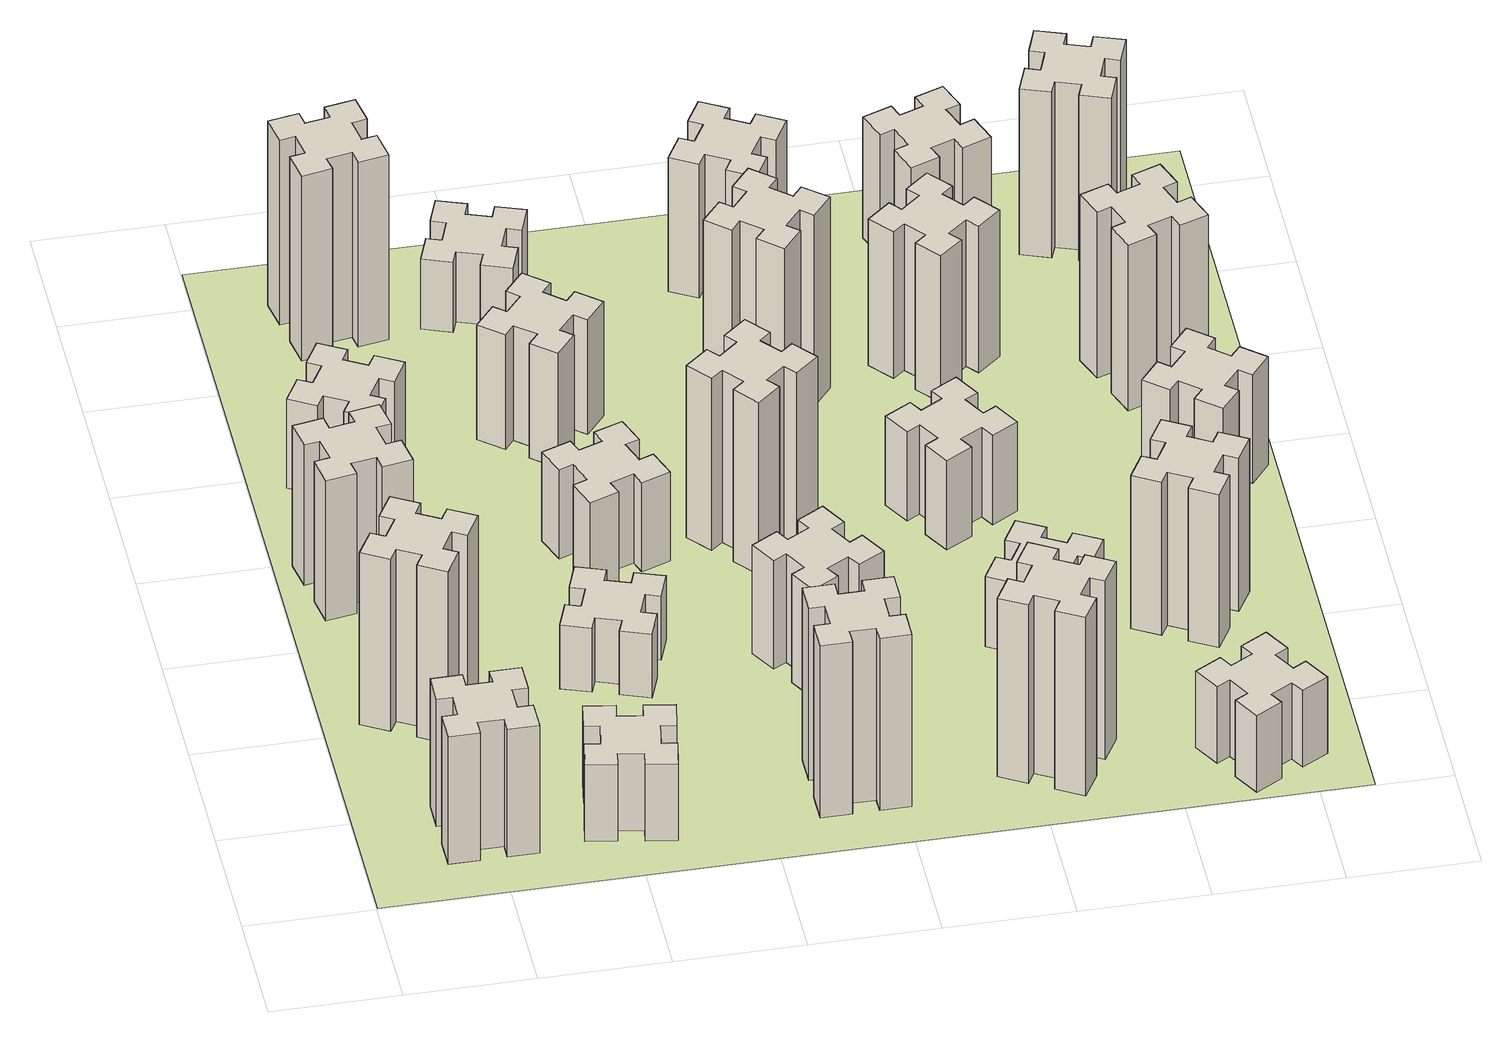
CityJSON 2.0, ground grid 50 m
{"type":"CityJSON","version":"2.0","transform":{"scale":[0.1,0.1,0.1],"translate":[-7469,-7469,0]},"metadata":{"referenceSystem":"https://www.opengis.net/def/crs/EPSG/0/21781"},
"CityObjects":{
"building1":{"type":"Building","attributes":{"class":"1000","function":"1000","usage":"1000","yearOfConstruction":2016,"roofType":"1000","measuredHeight":60,"storeysAboveGround":30,"storeysBelowGround":0},"geometry":[{"type":"Solid","lod":"1","boundaries":[[[[0,1,2,3,4,5,6,7,8,9,10,11,12,13,14,15,16,17,18,19]],[[17,16,20,21]],[[16,15,22,20]],[[15,14,23,22]],[[14,13,24,23]],[[13,12,25,24]],[[12,11,26,25]],[[11,10,27,26]],[[10,9,28,27]],[[9,8,29,28]],[[8,7,30,29]],[[7,6,31,30]],[[6,5,32,31]],[[5,4,33,32]],[[4,3,34,33]],[[3,2,35,34]],[[2,1,36,35]],[[1,0,37,36]],[[0,19,38,37]],[[19,18,39,38]],[[18,17,21,39]],[[24,25,26,27,28,29,30,31,32,33,34,35,36,37,38,39,21,20,22,23]]]]}]},
"building2":{"type":"Building","attributes":{"class":"1000","function":"1000","usage":"1000","yearOfConstruction":2016,"roofType":"1000","measuredHeight":81,"storeysAboveGround":30,"storeysBelowGround":0},"geometry":[{"type":"Solid","lod":"1","boundaries":[[[[40,41,42,43,44,45,46,47,48,49,50,51,52,53,54,55,56,57,58,59]],[[57,56,60,61]],[[56,55,62,60]],[[55,54,63,62]],[[54,53,64,63]],[[53,52,65,64]],[[52,51,66,65]],[[51,50,67,66]],[[50,49,68,67]],[[49,48,69,68]],[[48,47,70,69]],[[47,46,71,70]],[[46,45,72,71]],[[45,44,73,72]],[[44,43,74,73]],[[43,42,75,74]],[[42,41,76,75]],[[41,40,77,76]],[[40,59,78,77]],[[59,58,79,78]],[[58,57,61,79]],[[64,65,66,67,68,69,70,71,72,73,74,75,76,77,78,79,61,60,62,63]]]]}]},
"building3":{"type":"Building","attributes":{"class":"1000","function":"1000","usage":"1000","yearOfConstruction":2016,"roofType":"1000","measuredHeight":66,"storeysAboveGround":30,"storeysBelowGround":0},"geometry":[{"type":"Solid","lod":"1","boundaries":[[[[80,81,82,83,84,85,86,87,88,89,90,91,92,93,94,95,96,97,98,99]],[[97,96,100,101]],[[96,95,102,100]],[[95,94,103,102]],[[94,93,104,103]],[[93,92,105,104]],[[92,91,106,105]],[[91,90,107,106]],[[90,89,108,107]],[[89,88,109,108]],[[88,87,110,109]],[[87,86,111,110]],[[86,85,112,111]],[[85,84,113,112]],[[84,83,114,113]],[[83,82,115,114]],[[82,81,116,115]],[[81,80,117,116]],[[80,99,118,117]],[[99,98,119,118]],[[98,97,101,119]],[[104,105,106,107,108,109,110,111,112,113,114,115,116,117,118,119,101,100,102,103]]]]}]},
"building4":{"type":"Building","attributes":{"class":"1000","function":"1000","usage":"1000","yearOfConstruction":2016,"roofType":"1000","measuredHeight":42,"storeysAboveGround":30,"storeysBelowGround":0},"geometry":[{"type":"Solid","lod":"1","boundaries":[[[[120,121,122,123,124,125,126,127,128,129,130,131,132,133,134,135,136,137,138,139]],[[137,136,140,141]],[[136,135,142,140]],[[135,134,143,142]],[[134,133,144,143]],[[133,132,145,144]],[[132,131,146,145]],[[131,130,147,146]],[[130,129,148,147]],[[129,128,149,148]],[[128,127,150,149]],[[127,126,151,150]],[[126,125,152,151]],[[125,124,153,152]],[[124,123,154,153]],[[123,122,155,154]],[[122,121,156,155]],[[121,120,157,156]],[[120,139,158,157]],[[139,138,159,158]],[[138,137,141,159]],[[144,145,146,147,148,149,150,151,152,153,154,155,156,157,158,159,141,140,142,143]]]]}]},
"building5":{"type":"Building","attributes":{"class":"1000","function":"1000","usage":"1000","yearOfConstruction":2016,"roofType":"1000","measuredHeight":36,"storeysAboveGround":30,"storeysBelowGround":0},"geometry":[{"type":"Solid","lod":"1","boundaries":[[[[160,161,162,163,164,165,166,167,168,169,170,171,172,173,174,175,176,177,178,179]],[[177,176,180,181]],[[176,175,182,180]],[[175,174,183,182]],[[174,173,184,183]],[[173,172,185,184]],[[172,171,186,185]],[[171,170,187,186]],[[170,169,188,187]],[[169,168,189,188]],[[168,167,190,189]],[[167,166,191,190]],[[166,165,192,191]],[[165,164,193,192]],[[164,163,194,193]],[[163,162,195,194]],[[162,161,196,195]],[[161,160,197,196]],[[160,179,198,197]],[[179,178,199,198]],[[178,177,181,199]],[[184,185,186,187,188,189,190,191,192,193,194,195,196,197,198,199,181,180,182,183]]]]}]},
"building6":{"type":"Building","attributes":{"class":"1000","function":"1000","usage":"1000","yearOfConstruction":2016,"roofType":"1000","measuredHeight":87,"storeysAboveGround":30,"storeysBelowGround":0},"geometry":[{"type":"Solid","lod":"1","boundaries":[[[[200,201,202,203,204,205,206,207,208,209,210,211,212,213,214,215,216,217,218,219]],[[217,216,220,221]],[[216,215,222,220]],[[215,214,223,222]],[[214,213,224,223]],[[213,212,225,224]],[[212,211,226,225]],[[211,210,227,226]],[[210,209,228,227]],[[209,208,229,228]],[[208,207,230,229]],[[207,206,231,230]],[[206,205,232,231]],[[205,204,233,232]],[[204,203,234,233]],[[203,202,235,234]],[[202,201,236,235]],[[201,200,237,236]],[[200,219,238,237]],[[219,218,239,238]],[[218,217,221,239]],[[224,225,226,227,228,229,230,231,232,233,234,235,236,237,238,239,221,220,222,223]]]]}]},
"building7":{"type":"Building","attributes":{"class":"1000","function":"1000","usage":"1000","yearOfConstruction":2016,"roofType":"1000","measuredHeight":30,"storeysAboveGround":30,"storeysBelowGround":0},"geometry":[{"type":"Solid","lod":"1","boundaries":[[[[240,241,242,243,244,245,246,247,248,249,250,251,252,253,254,255,256,257,258,259]],[[257,256,260,261]],[[256,255,262,260]],[[255,254,263,262]],[[254,253,264,263]],[[253,252,265,264]],[[252,251,266,265]],[[251,250,267,266]],[[250,249,268,267]],[[249,248,269,268]],[[248,247,270,269]],[[247,246,271,270]],[[246,245,272,271]],[[245,244,273,272]],[[244,243,274,273]],[[243,242,275,274]],[[242,241,276,275]],[[241,240,277,276]],[[240,259,278,277]],[[259,258,279,278]],[[258,257,261,279]],[[264,265,266,267,268,269,270,271,272,273,274,275,276,277,278,279,261,260,262,263]]]]}]},
"building8":{"type":"Building","attributes":{"class":"1000","function":"1000","usage":"1000","yearOfConstruction":2016,"roofType":"1000","measuredHeight":42,"storeysAboveGround":30,"storeysBelowGround":0},"geometry":[{"type":"Solid","lod":"1","boundaries":[[[[280,281,282,283,284,285,286,287,288,289,290,291,292,293,294,295,296,297,298,299]],[[297,296,300,301]],[[296,295,302,300]],[[295,294,303,302]],[[294,293,304,303]],[[293,292,305,304]],[[292,291,306,305]],[[291,290,307,306]],[[290,289,308,307]],[[289,288,309,308]],[[288,287,310,309]],[[287,286,311,310]],[[286,285,312,311]],[[285,284,313,312]],[[284,283,314,313]],[[283,282,315,314]],[[282,281,316,315]],[[281,280,317,316]],[[280,299,318,317]],[[299,298,319,318]],[[298,297,301,319]],[[304,305,306,307,308,309,310,311,312,313,314,315,316,317,318,319,301,300,302,303]]]]}]},
"building9":{"type":"Building","attributes":{"class":"1000","function":"1000","usage":"1000","yearOfConstruction":2016,"roofType":"1000","measuredHeight":54,"storeysAboveGround":30,"storeysBelowGround":0},"geometry":[{"type":"Solid","lod":"1","boundaries":[[[[320,321,322,323,324,325,326,327,328,329,330,331,332,333,334,335,336,337,338,339]],[[337,336,340,341]],[[336,335,342,340]],[[335,334,343,342]],[[334,333,344,343]],[[333,332,345,344]],[[332,331,346,345]],[[331,330,347,346]],[[330,329,348,347]],[[329,328,349,348]],[[328,327,350,349]],[[327,326,351,350]],[[326,325,352,351]],[[325,324,353,352]],[[324,323,354,353]],[[323,322,355,354]],[[322,321,356,355]],[[321,320,357,356]],[[320,339,358,357]],[[339,338,359,358]],[[338,337,341,359]],[[344,345,346,347,348,349,350,351,352,353,354,355,356,357,358,359,341,340,342,343]]]]}]},
"building10":{"type":"Building","attributes":{"class":"1000","function":"1000","usage":"1000","yearOfConstruction":2016,"roofType":"1000","measuredHeight":81,"storeysAboveGround":30,"storeysBelowGround":0},"geometry":[{"type":"Solid","lod":"1","boundaries":[[[[360,361,362,363,364,365,366,367,368,369,370,371,372,373,374,375,376,377,378,379]],[[377,376,380,381]],[[376,375,382,380]],[[375,374,383,382]],[[374,373,384,383]],[[373,372,385,384]],[[372,371,386,385]],[[371,370,387,386]],[[370,369,388,387]],[[369,368,389,388]],[[368,367,390,389]],[[367,366,391,390]],[[366,365,392,391]],[[365,364,393,392]],[[364,363,394,393]],[[363,362,395,394]],[[362,361,396,395]],[[361,360,397,396]],[[360,379,398,397]],[[379,378,399,398]],[[378,377,381,399]],[[384,385,386,387,388,389,390,391,392,393,394,395,396,397,398,399,381,380,382,383]]]]}]},
"building11":{"type":"Building","attributes":{"class":"1000","function":"1000","usage":"1000","yearOfConstruction":2016,"roofType":"1000","measuredHeight":33,"storeysAboveGround":30,"storeysBelowGround":0},"geometry":[{"type":"Solid","lod":"1","boundaries":[[[[400,401,402,403,404,405,406,407,408,409,410,411,412,413,414,415,416,417,418,419]],[[417,416,420,421]],[[416,415,422,420]],[[415,414,423,422]],[[414,413,424,423]],[[413,412,425,424]],[[412,411,426,425]],[[411,410,427,426]],[[410,409,428,427]],[[409,408,429,428]],[[408,407,430,429]],[[407,406,431,430]],[[406,405,432,431]],[[405,404,433,432]],[[404,403,434,433]],[[403,402,435,434]],[[402,401,436,435]],[[401,400,437,436]],[[400,419,438,437]],[[419,418,439,438]],[[418,417,421,439]],[[424,425,426,427,428,429,430,431,432,433,434,435,436,437,438,439,421,420,422,423]]]]}]},
"building12":{"type":"Building","attributes":{"class":"1000","function":"1000","usage":"1000","yearOfConstruction":2016,"roofType":"1000","measuredHeight":51,"storeysAboveGround":30,"storeysBelowGround":0},"geometry":[{"type":"Solid","lod":"1","boundaries":[[[[440,441,442,443,444,445,446,447,448,449,450,451,452,453,454,455,456,457,458,459]],[[457,456,460,461]],[[456,455,462,460]],[[455,454,463,462]],[[454,453,464,463]],[[453,452,465,464]],[[452,451,466,465]],[[451,450,467,466]],[[450,449,468,467]],[[449,448,469,468]],[[448,447,470,469]],[[447,446,471,470]],[[446,445,472,471]],[[445,444,473,472]],[[444,443,474,473]],[[443,442,475,474]],[[442,441,476,475]],[[441,440,477,476]],[[440,459,478,477]],[[459,458,479,478]],[[458,457,461,479]],[[464,465,466,467,468,469,470,471,472,473,474,475,476,477,478,479,461,460,462,463]]]]}]},
"building13":{"type":"Building","attributes":{"class":"1000","function":"1000","usage":"1000","yearOfConstruction":2016,"roofType":"1000","measuredHeight":81,"storeysAboveGround":30,"storeysBelowGround":0},"geometry":[{"type":"Solid","lod":"1","boundaries":[[[[480,481,482,483,484,485,486,487,488,489,490,491,492,493,494,495,496,497,498,499]],[[497,496,500,501]],[[496,495,502,500]],[[495,494,503,502]],[[494,493,504,503]],[[493,492,505,504]],[[492,491,506,505]],[[491,490,507,506]],[[490,489,508,507]],[[489,488,509,508]],[[488,487,510,509]],[[487,486,511,510]],[[486,485,512,511]],[[485,484,513,512]],[[484,483,514,513]],[[483,482,515,514]],[[482,481,516,515]],[[481,480,517,516]],[[480,499,518,517]],[[499,498,519,518]],[[498,497,501,519]],[[504,505,506,507,508,509,510,511,512,513,514,515,516,517,518,519,501,500,502,503]]]]}]},
"building14":{"type":"Building","attributes":{"class":"1000","function":"1000","usage":"1000","yearOfConstruction":2016,"roofType":"1000","measuredHeight":84,"storeysAboveGround":30,"storeysBelowGround":0},"geometry":[{"type":"Solid","lod":"1","boundaries":[[[[520,521,522,523,524,525,526,527,528,529,530,531,532,533,534,535,536,537,538,539]],[[537,536,540,541]],[[536,535,542,540]],[[535,534,543,542]],[[534,533,544,543]],[[533,532,545,544]],[[532,531,546,545]],[[531,530,547,546]],[[530,529,548,547]],[[529,528,549,548]],[[528,527,550,549]],[[527,526,551,550]],[[526,525,552,551]],[[525,524,553,552]],[[524,523,554,553]],[[523,522,555,554]],[[522,521,556,555]],[[521,520,557,556]],[[520,539,558,557]],[[539,538,559,558]],[[538,537,541,559]],[[544,545,546,547,548,549,550,551,552,553,554,555,556,557,558,559,541,540,542,543]]]]}]},
"building15":{"type":"Building","attributes":{"class":"1000","function":"1000","usage":"1000","yearOfConstruction":2016,"roofType":"1000","measuredHeight":90,"storeysAboveGround":30,"storeysBelowGround":0},"geometry":[{"type":"Solid","lod":"1","boundaries":[[[[560,561,562,563,564,565,566,567,568,569,570,571,572,573,574,575,576,577,578,579]],[[577,576,580,581]],[[576,575,582,580]],[[575,574,583,582]],[[574,573,584,583]],[[573,572,585,584]],[[572,571,586,585]],[[571,570,587,586]],[[570,569,588,587]],[[569,568,589,588]],[[568,567,590,589]],[[567,566,591,590]],[[566,565,592,591]],[[565,564,593,592]],[[564,563,594,593]],[[563,562,595,594]],[[562,561,596,595]],[[561,560,597,596]],[[560,579,598,597]],[[579,578,599,598]],[[578,577,581,599]],[[584,585,586,587,588,589,590,591,592,593,594,595,596,597,598,599,581,580,582,583]]]]}]},
"building16":{"type":"Building","attributes":{"class":"1000","function":"1000","usage":"1000","yearOfConstruction":2016,"roofType":"1000","measuredHeight":63,"storeysAboveGround":30,"storeysBelowGround":0},"geometry":[{"type":"Solid","lod":"1","boundaries":[[[[600,601,602,603,604,605,606,607,608,609,610,611,612,613,614,615,616,617,618,619]],[[617,616,620,621]],[[616,615,622,620]],[[615,614,623,622]],[[614,613,624,623]],[[613,612,625,624]],[[612,611,626,625]],[[611,610,627,626]],[[610,609,628,627]],[[609,608,629,628]],[[608,607,630,629]],[[607,606,631,630]],[[606,605,632,631]],[[605,604,633,632]],[[604,603,634,633]],[[603,602,635,634]],[[602,601,636,635]],[[601,600,637,636]],[[600,619,638,637]],[[619,618,639,638]],[[618,617,621,639]],[[624,625,626,627,628,629,630,631,632,633,634,635,636,637,638,639,621,620,622,623]]]]}]},
"building17":{"type":"Building","attributes":{"class":"1000","function":"1000","usage":"1000","yearOfConstruction":2016,"roofType":"1000","measuredHeight":33,"storeysAboveGround":30,"storeysBelowGround":0},"geometry":[{"type":"Solid","lod":"1","boundaries":[[[[640,641,642,643,644,645,646,647,648,649,650,651,652,653,654,655,656,657,658,659]],[[657,656,660,661]],[[656,655,662,660]],[[655,654,663,662]],[[654,653,664,663]],[[653,652,665,664]],[[652,651,666,665]],[[651,650,667,666]],[[650,649,668,667]],[[649,648,669,668]],[[648,647,670,669]],[[647,646,671,670]],[[646,645,672,671]],[[645,644,673,672]],[[644,643,674,673]],[[643,642,675,674]],[[642,641,676,675]],[[641,640,677,676]],[[640,659,678,677]],[[659,658,679,678]],[[658,657,661,679]],[[664,665,666,667,668,669,670,671,672,673,674,675,676,677,678,679,661,660,662,663]]]]}]},
"building18":{"type":"Building","attributes":{"class":"1000","function":"1000","usage":"1000","yearOfConstruction":2016,"roofType":"1000","measuredHeight":42,"storeysAboveGround":30,"storeysBelowGround":0},"geometry":[{"type":"Solid","lod":"1","boundaries":[[[[680,681,682,683,684,685,686,687,688,689,690,691,692,693,694,695,696,697,698,699]],[[697,696,700,701]],[[696,695,702,700]],[[695,694,703,702]],[[694,693,704,703]],[[693,692,705,704]],[[692,691,706,705]],[[691,690,707,706]],[[690,689,708,707]],[[689,688,709,708]],[[688,687,710,709]],[[687,686,711,710]],[[686,685,712,711]],[[685,684,713,712]],[[684,683,714,713]],[[683,682,715,714]],[[682,681,716,715]],[[681,680,717,716]],[[680,699,718,717]],[[699,698,719,718]],[[698,697,701,719]],[[704,705,706,707,708,709,710,711,712,713,714,715,716,717,718,719,701,700,702,703]]]]}]},
"building19":{"type":"Building","attributes":{"class":"1000","function":"1000","usage":"1000","yearOfConstruction":2016,"roofType":"1000","measuredHeight":69,"storeysAboveGround":30,"storeysBelowGround":0},"geometry":[{"type":"Solid","lod":"1","boundaries":[[[[720,721,722,723,724,725,726,727,728,729,730,731,732,733,734,735,736,737,738,739]],[[737,736,740,741]],[[736,735,742,740]],[[735,734,743,742]],[[734,733,744,743]],[[733,732,745,744]],[[732,731,746,745]],[[731,730,747,746]],[[730,729,748,747]],[[729,728,749,748]],[[728,727,750,749]],[[727,726,751,750]],[[726,725,752,751]],[[725,724,753,752]],[[724,723,754,753]],[[723,722,755,754]],[[722,721,756,755]],[[721,720,757,756]],[[720,739,758,757]],[[739,738,759,758]],[[738,737,741,759]],[[744,745,746,747,748,749,750,751,752,753,754,755,756,757,758,759,741,740,742,743]]]]}]},
"building20":{"type":"Building","attributes":{"class":"1000","function":"1000","usage":"1000","yearOfConstruction":2016,"roofType":"1000","measuredHeight":36,"storeysAboveGround":30,"storeysBelowGround":0},"geometry":[{"type":"Solid","lod":"1","boundaries":[[[[760,761,762,763,764,765,766,767,768,769,770,771,772,773,774,775,776,777,778,779]],[[777,776,780,781]],[[776,775,782,780]],[[775,774,783,782]],[[774,773,784,783]],[[773,772,785,784]],[[772,771,786,785]],[[771,770,787,786]],[[770,769,788,787]],[[769,768,789,788]],[[768,767,790,789]],[[767,766,791,790]],[[766,765,792,791]],[[765,764,793,792]],[[764,763,794,793]],[[763,762,795,794]],[[762,761,796,795]],[[761,760,797,796]],[[760,779,798,797]],[[779,778,799,798]],[[778,777,781,799]],[[784,785,786,787,788,789,790,791,792,793,794,795,796,797,798,799,781,780,782,783]]]]}]},
"building21":{"type":"Building","attributes":{"class":"1000","function":"1000","usage":"1000","yearOfConstruction":2016,"roofType":"1000","measuredHeight":72,"storeysAboveGround":30,"storeysBelowGround":0},"geometry":[{"type":"Solid","lod":"1","boundaries":[[[[800,801,802,803,804,805,806,807,808,809,810,811,812,813,814,815,816,817,818,819]],[[817,816,820,821]],[[816,815,822,820]],[[815,814,823,822]],[[814,813,824,823]],[[813,812,825,824]],[[812,811,826,825]],[[811,810,827,826]],[[810,809,828,827]],[[809,808,829,828]],[[808,807,830,829]],[[807,806,831,830]],[[806,805,832,831]],[[805,804,833,832]],[[804,803,834,833]],[[803,802,835,834]],[[802,801,836,835]],[[801,800,837,836]],[[800,819,838,837]],[[819,818,839,838]],[[818,817,821,839]],[[824,825,826,827,828,829,830,831,832,833,834,835,836,837,838,839,821,820,822,823]]]]}]},
"building22":{"type":"Building","attributes":{"class":"1000","function":"1000","usage":"1000","yearOfConstruction":2016,"roofType":"1000","measuredHeight":57,"storeysAboveGround":30,"storeysBelowGround":0},"geometry":[{"type":"Solid","lod":"1","boundaries":[[[[840,841,842,843,844,845,846,847,848,849,850,851,852,853,854,855,856,857,858,859]],[[857,856,860,861]],[[856,855,862,860]],[[855,854,863,862]],[[854,853,864,863]],[[853,852,865,864]],[[852,851,866,865]],[[851,850,867,866]],[[850,849,868,867]],[[849,848,869,868]],[[848,847,870,869]],[[847,846,871,870]],[[846,845,872,871]],[[845,844,873,872]],[[844,843,874,873]],[[843,842,875,874]],[[842,841,876,875]],[[841,840,877,876]],[[840,859,878,877]],[[859,858,879,878]],[[858,857,861,879]],[[864,865,866,867,868,869,870,871,872,873,874,875,876,877,878,879,861,860,862,863]]]]}]},
"building23":{"type":"Building","attributes":{"class":"1000","function":"1000","usage":"1000","yearOfConstruction":2016,"roofType":"1000","measuredHeight":51,"storeysAboveGround":30,"storeysBelowGround":0},"geometry":[{"type":"Solid","lod":"1","boundaries":[[[[880,881,882,883,884,885,886,887,888,889,890,891,892,893,894,895,896,897,898,899]],[[897,896,900,901]],[[896,895,902,900]],[[895,894,903,902]],[[894,893,904,903]],[[893,892,905,904]],[[892,891,906,905]],[[891,890,907,906]],[[890,889,908,907]],[[889,888,909,908]],[[888,887,910,909]],[[887,886,911,910]],[[886,885,912,911]],[[885,884,913,912]],[[884,883,914,913]],[[883,882,915,914]],[[882,881,916,915]],[[881,880,917,916]],[[880,899,918,917]],[[899,898,919,918]],[[898,897,901,919]],[[904,905,906,907,908,909,910,911,912,913,914,915,916,917,918,919,901,900,902,903]]]]}]},
"building24":{"type":"Building","attributes":{"class":"1000","function":"1000","usage":"1000","yearOfConstruction":2016,"roofType":"1000","measuredHeight":78,"storeysAboveGround":30,"storeysBelowGround":0},"geometry":[{"type":"Solid","lod":"1","boundaries":[[[[920,921,922,923,924,925,926,927,928,929,930,931,932,933,934,935,936,937,938,939]],[[937,936,940,941]],[[936,935,942,940]],[[935,934,943,942]],[[934,933,944,943]],[[933,932,945,944]],[[932,931,946,945]],[[931,930,947,946]],[[930,929,948,947]],[[929,928,949,948]],[[928,927,950,949]],[[927,926,951,950]],[[926,925,952,951]],[[925,924,953,952]],[[924,923,954,953]],[[923,922,955,954]],[[922,921,956,955]],[[921,920,957,956]],[[920,939,958,957]],[[939,938,959,958]],[[938,937,941,959]],[[944,945,946,947,948,949,950,951,952,953,954,955,956,957,958,959,941,940,942,943]]]]}]},
"building25":{"type":"Building","attributes":{"class":"1000","function":"1000","usage":"1000","yearOfConstruction":2016,"roofType":"1000","measuredHeight":78,"storeysAboveGround":30,"storeysBelowGround":0},"geometry":[{"type":"Solid","lod":"1","boundaries":[[[[960,961,962,963,964,965,966,967,968,969,970,971,972,973,974,975,976,977,978,979]],[[977,976,980,981]],[[976,975,982,980]],[[975,974,983,982]],[[974,973,984,983]],[[973,972,985,984]],[[972,971,986,985]],[[971,970,987,986]],[[970,969,988,987]],[[969,968,989,988]],[[968,967,990,989]],[[967,966,991,990]],[[966,965,992,991]],[[965,964,993,992]],[[964,963,994,993]],[[963,962,995,994]],[[962,961,996,995]],[[961,960,997,996]],[[960,979,998,997]],[[979,978,999,998]],[[978,977,981,999]],[[984,985,986,987,988,989,990,991,992,993,994,995,996,997,998,999,981,980,982,983]]]]}]},
"landuse1":{"type":"LandUse","attributes":{"name":"plot1","function":"1010"},"geometry":[{"type":"MultiSurface","lod":"1","boundaries":[[[1000,1001,1002,1003]]]}]}
},
"vertices":[
[585,325,0],[585,425,0],[645,425,0],[645,545,0],[525,545,0],[525,485,0],[425,485,0],[425,545,0],[305,545,0],[305,425,0],[365,425,0],[365,325,0],[305,325,0],[305,205,0],[425,205,0],[425,265,0],[525,265,0],[525,205,0],[645,205,0],[645,325,0],[525,265,600],[525,205,600],[425,265,600],[425,205,600],[305,205,600],[305,325,600],[365,325,600],[365,425,600],[305,425,600],[305,545,600],[425,545,600],[425,485,600],[525,485,600],[525,545,600],[645,545,600],[645,425,600],[585,425,600],[585,325,600],[645,325,600],[645,205,600],
[305,1214,0],[255,1127,0],[203,1157,0],[143,1053,0],[247,993,0],[277,1045,0],[364,995,0],[334,943,0],[438,883,0],[498,987,0],[446,1017,0],[496,1104,0],[548,1074,0],[608,1178,0],[504,1238,0],[474,1186,0],[387,1236,0],[417,1288,0],[313,1348,0],[253,1244,0],[387,1236,810],[417,1288,810],[474,1186,810],[504,1238,810],[608,1178,810],[548,1074,810],[496,1104,810],[446,1017,810],[498,987,810],[438,883,810],[334,943,810],[364,995,810],[277,1045,810],[247,993,810],[143,1053,810],[203,1157,810],[255,1127,810],[305,1214,810],[253,1244,810],[313,1348,810],
[305,1972,0],[207,1955,0],[197,2014,0],[78,1993,0],[99,1875,0],[158,1885,0],[176,1787,0],[117,1777,0],[137,1658,0],[256,1679,0],[245,1738,0],[344,1756,0],[354,1697,0],[472,1717,0],[451,1836,0],[392,1825,0],[375,1924,0],[434,1934,0],[413,2052,0],[295,2031,0],[375,1924,660],[434,1934,660],[392,1825,660],[451,1836,660],[472,1717,660],[354,1697,660],[344,1756,660],[245,1738,660],[256,1679,660],[137,1658,660],[117,1777,660],[176,1787,660],[158,1885,660],[99,1875,660],[78,1993,660],[197,2014,660],[207,1955,660],[305,1972,660],[295,2031,660],[413,2052,660],
[305,2594,0],[255,2507,0],[203,2537,0],[143,2433,0],[247,2373,0],[277,2425,0],[364,2375,0],[334,2323,0],[438,2263,0],[498,2367,0],[446,2397,0],[496,2484,0],[548,2454,0],[608,2558,0],[504,2618,0],[474,2566,0],[387,2616,0],[417,2668,0],[313,2728,0],[253,2624,0],[387,2616,420],[417,2668,420],[474,2566,420],[504,2618,420],[608,2558,420],[548,2454,420],[496,2484,420],[446,2397,420],[498,2367,420],[438,2263,420],[334,2323,420],[364,2375,420],[277,2425,420],[247,2373,420],[143,2433,420],[203,2537,420],[255,2507,420],[305,2594,420],[253,2624,420],[313,2728,420],
[1115,307,0],[1132,405,0],[1191,395,0],[1212,513,0],[1094,534,0],[1084,475,0],[985,492,0],[996,551,0],[877,572,0],[857,454,0],[916,444,0],[898,345,0],[839,356,0],[818,237,0],[937,217,0],[947,276,0],[1045,258,0],[1035,199,0],[1153,178,0],[1174,297,0],[1045,258,360],[1035,199,360],[947,276,360],[937,217,360],[818,237,360],[839,356,360],[898,345,360],[916,444,360],[857,454,360],[877,572,360],[996,551,360],[985,492,360],[1084,475,360],[1094,534,360],[1212,513,360],[1191,395,360],[1132,405,360],[1115,307,360],[1174,297,360],[1153,178,360],
[445,3218,0],[544,3236,0],[554,3177,0],[672,3197,0],[651,3316,0],[592,3305,0],[575,3404,0],[634,3414,0],[613,3532,0],[495,3511,0],[505,3452,0],[407,3435,0],[397,3494,0],[278,3473,0],[299,3355,0],[358,3365,0],[376,3267,0],[317,3257,0],[337,3138,0],[456,3159,0],[376,3267,870],[317,3257,870],[358,3365,870],[299,3355,870],[278,3473,870],[397,3494,870],[407,3435,870],[505,3452,870],[495,3511,870],[613,3532,870],[634,3414,870],[575,3404,870],[592,3305,870],[651,3316,870],[672,3197,870],[554,3177,870],[544,3236,870],[445,3218,870],[456,3159,870],[337,3138,870],
[1202,1131,0],[1236,1225,0],[1292,1204,0],[1333,1317,0],[1220,1358,0],[1200,1302,0],[1106,1336,0],[1127,1392,0],[1014,1433,0],[973,1320,0],[1029,1300,0],[995,1206,0],[939,1227,0],[897,1114,0],[1010,1073,0],[1031,1129,0],[1125,1095,0],[1104,1039,0],[1217,997,0],[1258,1110,0],[1125,1095,300],[1104,1039,300],[1031,1129,300],[1010,1073,300],[897,1114,300],[939,1227,300],[995,1206,300],[1029,1300,300],[973,1320,300],[1014,1433,300],[1127,1392,300],[1106,1336,300],[1200,1302,300],[1220,1358,300],[1333,1317,300],[1292,1204,300],[1236,1225,300],[1202,1131,300],[1258,1110,300],[1217,997,300],
[1225,1976,0],[1131,1942,0],[1110,1998,0],[997,1957,0],[1039,1844,0],[1095,1865,0],[1129,1771,0],[1073,1750,0],[1114,1637,0],[1227,1679,0],[1206,1735,0],[1300,1769,0],[1320,1713,0],[1433,1754,0],[1392,1867,0],[1336,1846,0],[1302,1940,0],[1358,1960,0],[1317,2073,0],[1204,2032,0],[1302,1940,420],[1358,1960,420],[1336,1846,420],[1392,1867,420],[1433,1754,420],[1320,1713,420],[1300,1769,420],[1206,1735,420],[1227,1679,420],[1114,1637,420],[1073,1750,420],[1129,1771,420],[1095,1865,420],[1039,1844,420],[997,1957,420],[1110,1998,420],[1131,1942,420],[1225,1976,420],[1204,2032,420],[1317,2073,420],
[1006,2543,0],[1083,2479,0],[1044,2433,0],[1136,2356,0],[1213,2448,0],[1167,2486,0],[1232,2563,0],[1278,2524,0],[1355,2616,0],[1263,2693,0],[1224,2647,0],[1148,2712,0],[1186,2758,0],[1094,2835,0],[1017,2743,0],[1063,2704,0],[999,2628,0],[953,2666,0],[876,2574,0],[968,2497,0],[999,2628,540],[953,2666,540],[1063,2704,540],[1017,2743,540],[1094,2835,540],[1186,2758,540],[1148,2712,540],[1224,2647,540],[1263,2693,540],[1355,2616,540],[1278,2524,540],[1232,2563,540],[1167,2486,540],[1213,2448,540],[1136,2356,540],[1044,2433,540],[1083,2479,540],[1006,2543,540],[968,2497,540],[876,2574,540],
[1965,325,0],[1965,425,0],[2025,425,0],[2025,545,0],[1905,545,0],[1905,485,0],[1805,485,0],[1805,545,0],[1685,545,0],[1685,425,0],[1745,425,0],[1745,325,0],[1685,325,0],[1685,205,0],[1805,205,0],[1805,265,0],[1905,265,0],[1905,205,0],[2025,205,0],[2025,325,0],[1905,265,810],[1905,205,810],[1805,265,810],[1805,205,810],[1685,205,810],[1685,325,810],[1745,325,810],[1745,425,810],[1685,425,810],[1685,545,810],[1805,545,810],[1805,485,810],[1905,485,810],[1905,545,810],[2025,545,810],[2025,425,810],[1965,425,810],[1965,325,810],[2025,325,810],[2025,205,810],
[929,3420,0],[895,3326,0],[839,3347,0],[797,3234,0],[910,3193,0],[931,3249,0],[1025,3215,0],[1004,3159,0],[1117,3117,0],[1158,3230,0],[1102,3251,0],[1136,3345,0],[1192,3324,0],[1233,3437,0],[1120,3478,0],[1100,3422,0],[1006,3456,0],[1027,3512,0],[914,3553,0],[873,3440,0],[1006,3456,330],[1027,3512,330],[1100,3422,330],[1120,3478,330],[1233,3437,330],[1192,3324,330],[1136,3345,330],[1102,3251,330],[1158,3230,330],[1117,3117,330],[1004,3159,330],[1025,3215,330],[931,3249,330],[910,3193,330],[797,3234,330],[839,3347,330],[895,3326,330],[929,3420,330],[873,3440,330],[914,3553,330],
[1735,1104,0],[1785,1017,0],[1733,987,0],[1793,883,0],[1897,943,0],[1867,995,0],[1954,1045,0],[1984,993,0],[2088,1053,0],[2028,1157,0],[1976,1127,0],[1926,1214,0],[1978,1244,0],[1918,1348,0],[1814,1288,0],[1844,1236,0],[1757,1186,0],[1727,1238,0],[1623,1178,0],[1683,1074,0],[1757,1186,510],[1727,1238,510],[1844,1236,510],[1814,1288,510],[1918,1348,510],[1978,1244,510],[1926,1214,510],[1976,1127,510],[2028,1157,510],[2088,1053,510],[1984,993,510],[1954,1045,510],[1867,995,510],[1897,943,510],[1793,883,510],[1733,987,510],[1785,1017,510],[1735,1104,510],[1683,1074,510],[1623,1178,510],
[1872,1888,0],[1807,1964,0],[1853,2003,0],[1776,2095,0],[1684,2018,0],[1723,1972,0],[1646,1907,0],[1608,1953,0],[1516,1876,0],[1593,1784,0],[1639,1823,0],[1703,1746,0],[1657,1708,0],[1734,1616,0],[1826,1693,0],[1788,1739,0],[1864,1803,0],[1903,1757,0],[1995,1834,0],[1918,1926,0],[1864,1803,810],[1903,1757,810],[1788,1739,810],[1826,1693,810],[1734,1616,810],[1657,1708,810],[1703,1746,810],[1639,1823,810],[1593,1784,810],[1516,1876,810],[1608,1953,810],[1646,1907,810],[1723,1972,810],[1684,2018,810],[1776,2095,810],[1853,2003,810],[1807,1964,810],[1872,1888,810],[1918,1926,810],[1995,1834,810],
[2497,305,0],[2584,255,0],[2554,203,0],[2658,143,0],[2718,247,0],[2666,277,0],[2716,364,0],[2768,334,0],[2828,438,0],[2724,498,0],[2694,446,0],[2607,496,0],[2637,548,0],[2533,608,0],[2473,504,0],[2525,474,0],[2475,387,0],[2423,417,0],[2363,313,0],[2467,253,0],[2475,387,840],[2423,417,840],[2525,474,840],[2473,504,840],[2533,608,840],[2637,548,840],[2607,496,840],[2694,446,840],[2724,498,840],[2828,438,840],[2768,334,840],[2716,364,840],[2666,277,840],[2718,247,840],[2658,143,840],[2554,203,840],[2584,255,840],[2497,305,840],[2467,253,840],[2363,313,840],
[1846,2543,0],[1923,2479,0],[1884,2433,0],[1976,2356,0],[2053,2448,0],[2007,2486,0],[2072,2563,0],[2118,2524,0],[2195,2616,0],[2103,2693,0],[2064,2647,0],[1988,2712,0],[2026,2758,0],[1934,2835,0],[1857,2743,0],[1903,2704,0],[1839,2628,0],[1793,2666,0],[1716,2574,0],[1808,2497,0],[1839,2628,900],[1793,2666,900],[1903,2704,900],[1857,2743,900],[1934,2835,900],[2026,2758,900],[1988,2712,900],[2064,2647,900],[2103,2693,900],[2195,2616,900],[2118,2524,900],[2072,2563,900],[2007,2486,900],[2053,2448,900],[1976,2356,900],[1884,2433,900],[1923,2479,900],[1846,2543,900],[1808,2497,900],[1716,2574,900],
[1857,3265,0],[1944,3215,0],[1914,3163,0],[2018,3103,0],[2078,3207,0],[2026,3237,0],[2076,3324,0],[2128,3294,0],[2188,3398,0],[2084,3458,0],[2054,3406,0],[1967,3456,0],[1997,3508,0],[1893,3568,0],[1833,3464,0],[1885,3434,0],[1835,3347,0],[1783,3377,0],[1723,3273,0],[1827,3213,0],[1835,3347,630],[1783,3377,630],[1885,3434,630],[1833,3464,630],[1893,3568,630],[1997,3508,630],[1967,3456,630],[2054,3406,630],[2084,3458,630],[2188,3398,630],[2128,3294,630],[2076,3324,630],[2026,3237,630],[2078,3207,630],[2018,3103,630],[1914,3163,630],[1944,3215,630],[1857,3265,630],[1827,3213,630],[1723,3273,630],
[2597,1045,0],[2684,995,0],[2654,943,0],[2758,883,0],[2818,987,0],[2766,1017,0],[2816,1104,0],[2868,1074,0],[2928,1178,0],[2824,1238,0],[2794,1186,0],[2707,1236,0],[2737,1288,0],[2633,1348,0],[2573,1244,0],[2625,1214,0],[2575,1127,0],[2523,1157,0],[2463,1053,0],[2567,993,0],[2575,1127,330],[2523,1157,330],[2625,1214,330],[2573,1244,330],[2633,1348,330],[2737,1288,330],[2707,1236,330],[2794,1186,330],[2824,1238,330],[2928,1178,330],[2868,1074,330],[2816,1104,330],[2766,1017,330],[2818,987,330],[2758,883,330],[2654,943,330],[2684,995,330],[2597,1045,330],[2567,993,330],[2463,1053,330],
[2484,1976,0],[2397,1926,0],[2367,1978,0],[2263,1918,0],[2323,1814,0],[2375,1844,0],[2425,1757,0],[2373,1727,0],[2433,1623,0],[2537,1683,0],[2507,1735,0],[2594,1785,0],[2624,1733,0],[2728,1793,0],[2668,1897,0],[2616,1867,0],[2566,1954,0],[2618,1984,0],[2558,2088,0],[2454,2028,0],[2566,1954,420],[2618,1984,420],[2616,1867,420],[2668,1897,420],[2728,1793,420],[2624,1733,420],[2594,1785,420],[2507,1735,420],[2537,1683,420],[2433,1623,420],[2373,1727,420],[2425,1757,420],[2375,1844,420],[2323,1814,420],[2263,1918,420],[2367,1978,420],[2397,1926,420],[2484,1976,420],[2454,2028,420],[2558,2088,420],
[2712,2728,0],[2647,2804,0],[2693,2843,0],[2616,2935,0],[2524,2858,0],[2563,2812,0],[2486,2747,0],[2448,2793,0],[2356,2716,0],[2433,2624,0],[2479,2663,0],[2543,2586,0],[2497,2548,0],[2574,2456,0],[2666,2533,0],[2628,2579,0],[2704,2643,0],[2743,2597,0],[2835,2674,0],[2758,2766,0],[2704,2643,690],[2743,2597,690],[2628,2579,690],[2666,2533,690],[2574,2456,690],[2497,2548,690],[2543,2586,690],[2479,2663,690],[2433,2624,690],[2356,2716,690],[2448,2793,690],[2486,2747,690],[2563,2812,690],[2524,2858,690],[2616,2935,690],[2693,2843,690],[2647,2804,690],[2712,2728,690],[2758,2766,690],[2835,2674,690],
[3456,287,0],[3406,374,0],[3458,404,0],[3398,508,0],[3294,448,0],[3324,396,0],[3237,346,0],[3207,398,0],[3103,338,0],[3163,234,0],[3215,264,0],[3265,177,0],[3213,147,0],[3273,43,0],[3377,103,0],[3347,155,0],[3434,205,0],[3464,153,0],[3568,213,0],[3508,317,0],[3434,205,360],[3464,153,360],[3347,155,360],[3377,103,360],[3273,43,360],[3213,147,360],[3265,177,360],[3215,264,360],[3163,234,360],[3103,338,360],[3207,398,360],[3237,346,360],[3324,396,360],[3294,448,360],[3398,508,360],[3458,404,360],[3406,374,360],[3456,287,360],[3508,317,360],[3568,213,360],
[3306,1017,0],[3356,1104,0],[3408,1074,0],[3468,1178,0],[3364,1238,0],[3334,1186,0],[3247,1236,0],[3277,1288,0],[3173,1348,0],[3113,1244,0],[3165,1214,0],[3115,1127,0],[3063,1157,0],[3003,1053,0],[3107,993,0],[3137,1045,0],[3224,995,0],[3194,943,0],[3298,883,0],[3358,987,0],[3224,995,720],[3194,943,720],[3137,1045,720],[3107,993,720],[3003,1053,720],[3063,1157,720],[3115,1127,720],[3165,1214,720],[3113,1244,720],[3173,1348,720],[3277,1288,720],[3247,1236,720],[3334,1186,720],[3364,1238,720],[3468,1178,720],[3408,1074,720],[3356,1104,720],[3306,1017,720],[3358,987,720],[3298,883,720],
[2575,3345,0],[2609,3251,0],[2553,3230,0],[2594,3117,0],[2707,3159,0],[2686,3215,0],[2780,3249,0],[2800,3193,0],[2913,3234,0],[2872,3347,0],[2816,3326,0],[2782,3420,0],[2838,3440,0],[2797,3553,0],[2684,3512,0],[2705,3456,0],[2611,3422,0],[2590,3478,0],[2477,3437,0],[2519,3324,0],[2611,3422,570],[2590,3478,570],[2705,3456,570],[2684,3512,570],[2797,3553,570],[2838,3440,570],[2782,3420,570],[2816,3326,570],[2872,3347,570],[2913,3234,570],[2800,3193,570],[2780,3249,570],[2686,3215,570],[2707,3159,570],[2594,3117,570],[2553,3230,570],[2609,3251,570],[2575,3345,570],[2519,3324,570],[2477,3437,570],
[3383,1964,0],[3319,1888,0],[3273,1926,0],[3196,1834,0],[3288,1757,0],[3326,1803,0],[3403,1739,0],[3364,1693,0],[3456,1616,0],[3533,1708,0],[3487,1746,0],[3552,1823,0],[3598,1784,0],[3675,1876,0],[3583,1953,0],[3544,1907,0],[3468,1972,0],[3506,2018,0],[3414,2095,0],[3337,2003,0],[3468,1972,510],[3506,2018,510],[3544,1907,510],[3583,1953,510],[3675,1876,510],[3598,1784,510],[3552,1823,510],[3487,1746,510],[3533,1708,510],[3456,1616,510],[3364,1693,510],[3403,1739,510],[3326,1803,510],[3288,1757,510],[3196,1834,510],[3273,1926,510],[3319,1888,510],[3383,1964,510],[3337,2003,510],[3414,2095,510],
[3345,2616,0],[3251,2582,0],[3230,2638,0],[3117,2597,0],[3159,2484,0],[3215,2505,0],[3249,2411,0],[3193,2390,0],[3234,2277,0],[3347,2319,0],[3326,2375,0],[3420,2409,0],[3440,2353,0],[3553,2394,0],[3512,2507,0],[3456,2486,0],[3422,2580,0],[3478,2600,0],[3437,2713,0],[3324,2672,0],[3422,2580,780],[3478,2600,780],[3456,2486,780],[3512,2507,780],[3553,2394,780],[3440,2353,780],[3420,2409,780],[3326,2375,780],[3347,2319,780],[3234,2277,780],[3193,2390,780],[3249,2411,780],[3215,2505,780],[3159,2484,780],[3117,2597,780],[3230,2638,780],[3251,2582,780],[3345,2616,780],[3324,2672,780],[3437,2713,780],
[3320,3422,0],[3226,3456,0],[3247,3512,0],[3134,3553,0],[3093,3440,0],[3149,3420,0],[3115,3326,0],[3059,3347,0],[3017,3234,0],[3130,3193,0],[3151,3249,0],[3245,3215,0],[3224,3159,0],[3337,3117,0],[3378,3230,0],[3322,3251,0],[3356,3345,0],[3412,3324,0],[3453,3437,0],[3340,3478,0],[3356,3345,780],[3412,3324,780],[3322,3251,780],[3378,3230,780],[3337,3117,780],[3224,3159,780],[3245,3215,780],[3151,3249,780],[3130,3193,780],[3017,3234,780],[3059,3347,780],[3115,3326,780],[3149,3420,780],[3093,3440,780],[3134,3553,780],[3247,3512,780],[3226,3456,780],[3320,3422,780],[3340,3478,780],[3453,3437,780],
[5,3705,0],[3705,3705,0],[3705,5,0],[5,5,0]
]}
